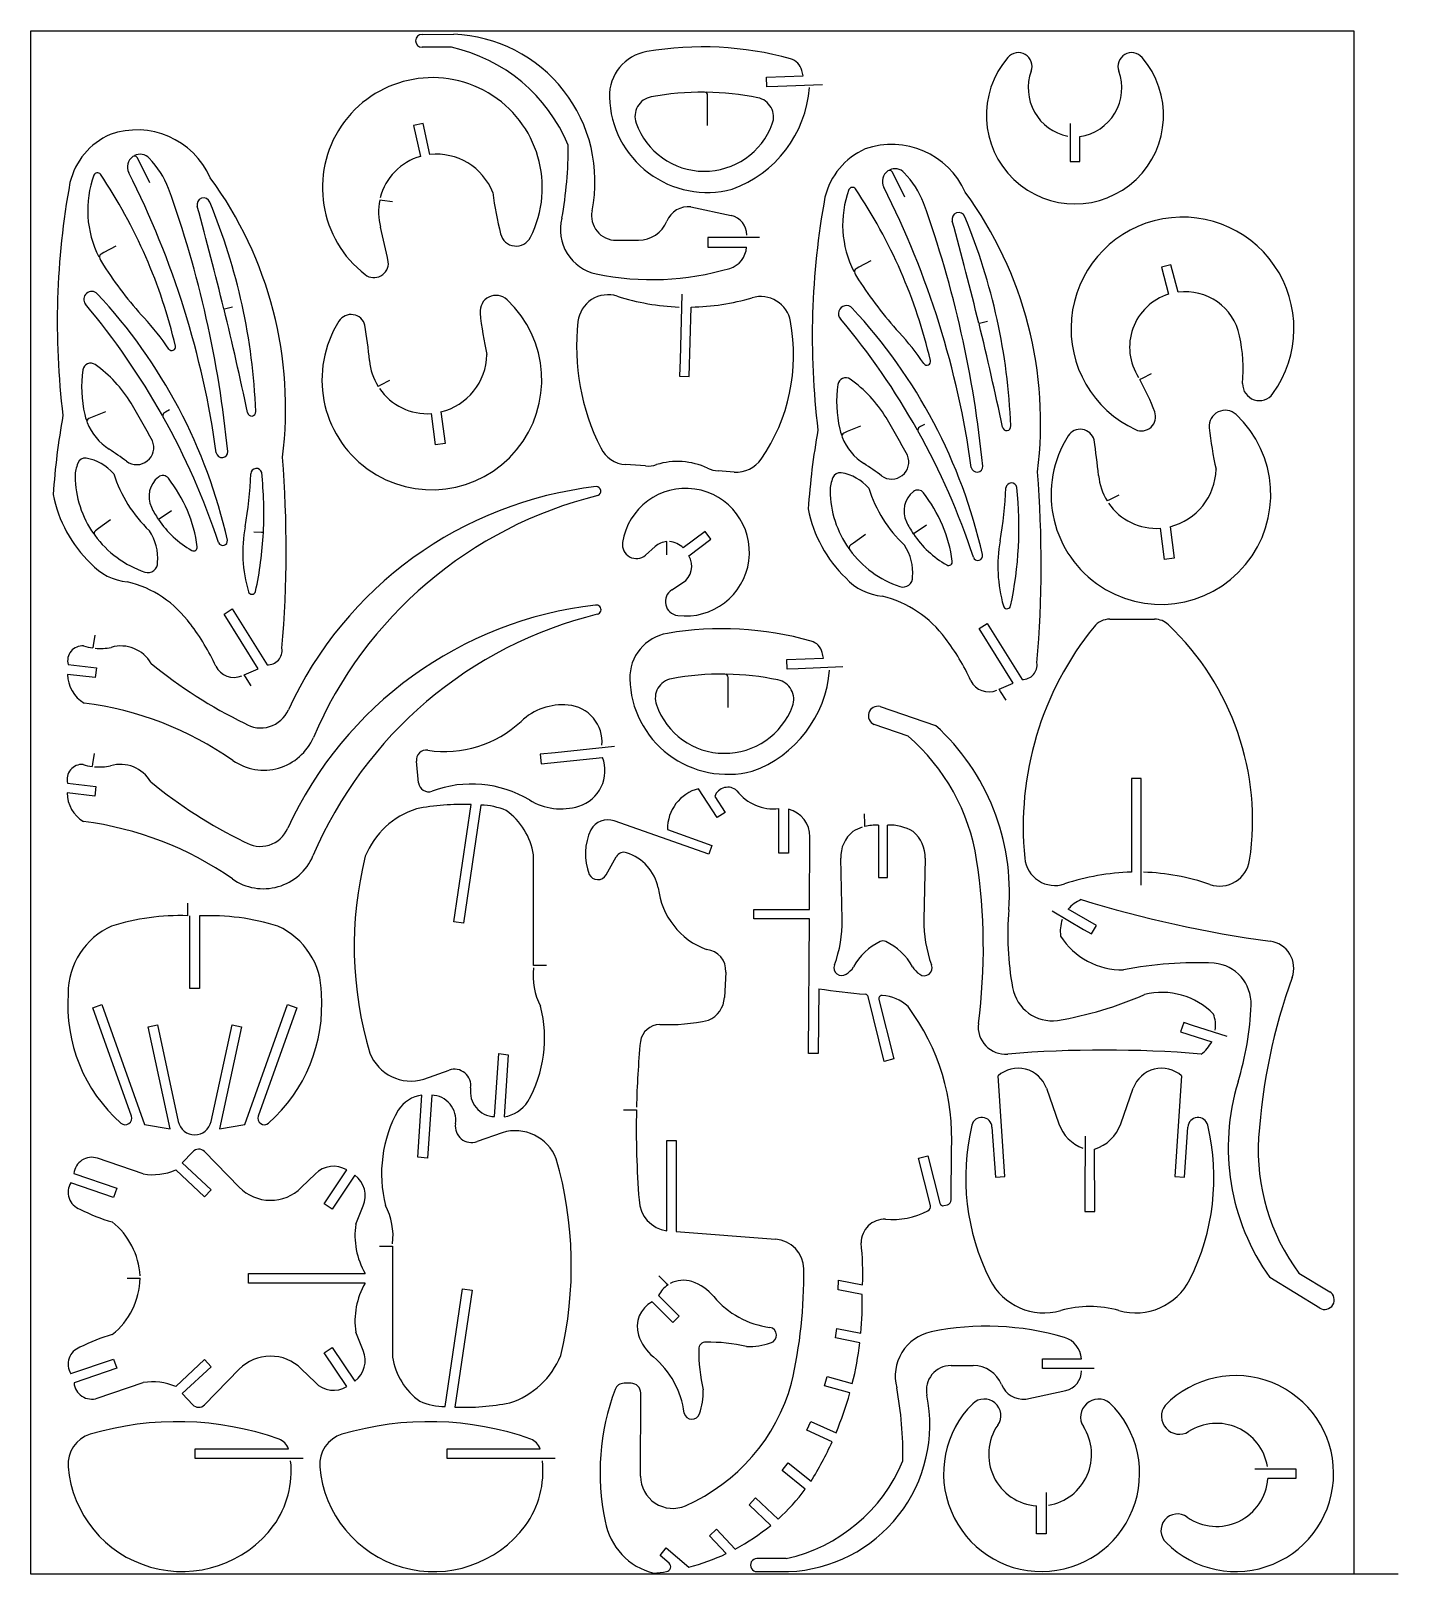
# Model space of a CAD drawing. Extents: x 0.2 to 17.9, y 0.2 to 20.2.
import ezdxf

# ---------------------------------------------------------------- set-up
doc = ezdxf.new("R2010")
doc.units = 0
doc.layers.add('WHITE', color=7, linetype='CONTINUOUS')

msp = doc.modelspace()

# ---------------------------------------------------------------- linework, layer by layer
at = {"layer": 'WHITE', "linetype": 'CONTINUOUS'}
for p, q in [((0.25, 0.25), (0.25, 20.173)), ((0.25, 20.173), (17.333, 20.173)), ((5.302, 20.128), (5.71, 20.129)), ((17.333, 20.173), (17.333, 0.25)), ((5.679999, 19.961), (5.301, 19.961)), ((9.746999, 19.574), (10.22, 19.594)), ((9.751999, 19.449), (9.746999, 19.574)), ((8.987999, 19.262), (8.987999, 19.34)), ((9.895999, 19.455), (9.751999, 19.449)), ((10.471, 19.478), (9.895999, 19.455)), ((8.987999, 18.95), (8.987999, 19.262)), ((5.314, 18.978), (5.191999, 18.951)), ((5.191999, 18.951), (5.28, 18.553)), ((5.402999, 18.576), (5.314, 18.978)), ((13.668, 18.975), (13.668, 18.586)), ((13.793, 18.488), (13.793, 18.808)), ((1.656, 18.475), (1.623, 18.54)), ((13.668, 18.586), (13.668, 18.488)), ((1.786, 18.212), (1.656, 18.475)), ((11.404, 18.287), (11.371, 18.353)), ((13.668, 18.488), (13.793, 18.488)), ((11.534, 18.025), (11.404, 18.287)), ((4.787, 17.984), (4.754, 17.988)), ((4.92, 17.968), (4.787, 17.984)), ((8.772, 17.902), (9.289999, 17.79)), ((1.345, 17.392), (1.192999, 17.311)), ((7.807, 17.469), (8.093999, 17.47)), ((9.123999, 17.506), (8.989999, 17.506)), ((8.989999, 17.506), (8.989999, 17.381)), ((8.989999, 17.381), (9.489999, 17.381)), ((9.656999, 17.506), (9.123999, 17.506)), ((1.192999, 17.311), (1.156, 17.291)), ((11.093, 17.204), (10.941, 17.123)), ((14.97, 17.153), (14.848, 17.122)), ((15.061, 16.799), (14.97, 17.153)), ((10.941, 17.123), (10.904, 17.103)), ((14.848, 17.122), (14.938, 16.774)), ((8.654999, 16.774), (8.631999, 15.926)), ((2.766, 16.586), (2.743999, 16.581)), ((2.854, 16.607), (2.766, 16.586)), ((8.75, 15.71), (8.774999, 16.607)), ((12.514, 16.399), (12.492, 16.394)), ((12.602, 16.42), (12.514, 16.399)), ((8.631999, 15.926), (8.626, 15.714)), ((14.714, 15.747), (14.596, 15.686)), ((4.763, 15.6), (4.732999, 15.584)), ((4.881, 15.66), (4.763, 15.6)), ((8.626, 15.714), (8.75, 15.71)), ((14.596, 15.686), (14.566, 15.671)), ((1.042999, 15.186), (1, 15.169)), ((1.215, 15.255), (1.042999, 15.186)), ((1.988, 15.251), (1.975, 15.244)), ((2.039999, 15.28), (1.988, 15.251)), ((5.473999, 14.829), (5.421, 15.233)), ((5.544, 15.253), (5.598, 14.846)), ((10.791, 14.999), (10.748, 14.981)), ((10.963, 15.068), (10.791, 14.999)), ((11.736, 15.064), (11.723, 15.057)), ((11.788, 15.093), (11.736, 15.064)), ((5.598, 14.846), (5.473999, 14.829)), ((8.185, 14.556), (7.928999, 14.574)), ((9.329999, 14.477), (9.125, 14.492)), ((14.295, 14.179), (14.176, 14.119)), ((2.063999, 13.977), (1.930999, 13.888)), ((14.176, 14.119), (14.146, 14.104)), ((1.121999, 13.747), (1.083999, 13.719)), ((1.276999, 13.86), (1.121999, 13.747)), ((1.930999, 13.888), (1.898, 13.866)), ((11.812, 13.79), (11.679, 13.701)), ((14.887, 13.349), (14.834, 13.752)), ((14.958, 13.772), (15.011, 13.365)), ((3.13, 13.706), (3.227999, 13.701)), ((3.227999, 13.701), (3.252, 13.7)), ((8.461999, 13.545), (8.461999, 13.579)), ((8.954, 13.711), (8.671999, 13.497)), ((8.746999, 13.398), (9.029, 13.611)), ((9.029, 13.611), (8.954, 13.711)), ((10.87, 13.56), (10.832, 13.532)), ((11.025, 13.672), (10.87, 13.56)), ((11.679, 13.701), (11.646, 13.678)), ((8.31, 13.515), (8.185999, 13.406)), ((8.461999, 13.41), (8.461999, 13.545)), ((15.011, 13.365), (14.887, 13.349)), ((8.524999, 12.957), (8.663999, 13.046)), ((2.743999, 12.643), (2.849999, 12.71)), ((3.184, 11.939), (2.743999, 12.643)), ((2.849999, 12.71), (3.299, 11.989)), ((14.18, 12.578), (14.758, 12.578)), ((1.074, 12.372), (1.052999, 12.24)), ((12.492, 12.456), (12.598, 12.522)), ((12.932, 11.751), (12.492, 12.456)), ((12.598, 12.522), (13.047, 11.801)), ((1.052999, 12.24), (1.047999, 12.207)), ((0.731999, 11.991), (1.095999, 11.949)), ((10.01, 12.058), (10.484, 12.076)), ((10.014, 11.934), (10.01, 12.058)), ((10.733, 11.961), (10.158, 11.939)), ((1.082, 11.825), (0.723999, 11.866)), ((1.095999, 11.949), (1.082, 11.825)), ((3.003, 11.861), (3.184, 11.939)), ((3.020999, 11.832), (3.003, 11.861)), ((3.092999, 11.718), (3.020999, 11.832)), ((9.251, 11.749), (9.251, 11.827)), ((10.158, 11.939), (10.014, 11.934)), ((9.251, 11.437), (9.251, 11.749)), ((12.751, 11.673), (12.932, 11.751)), ((12.769, 11.645), (12.751, 11.673)), ((12.841, 11.531), (12.769, 11.645)), ((11.215, 11.451), (11.931, 11.206)), ((11.575, 11.069), (11.136, 11.218)), ((1.067, 10.842), (1.047, 10.71)), ((7.018, 10.854), (6.826, 10.834)), ((6.826, 10.834), (6.837999, 10.711)), ((6.837999, 10.711), (7.63, 10.794)), ((7.783999, 10.935), (7.018, 10.854)), ((1.047, 10.71), (1.042, 10.676)), ((5.256, 10.466), (5.227, 10.744)), ((0.725, 10.461), (1.088999, 10.419)), ((1.088999, 10.419), (1.074, 10.295)), ((9.112, 10.016), (8.871, 10.39)), ((14.585, 10.521), (14.46, 10.521)), ((14.46, 10.521), (14.46, 9.312999)), ((14.585, 10.246), (14.585, 10.521)), ((1.074, 10.295), (0.717999, 10.336)), ((5.711999, 8.671999), (5.934, 10.185)), ((6.059999, 10.178), (5.835999, 8.654999)), ((9.079999, 10.291), (9.213999, 10.082)), ((14.585, 9.145999), (14.585, 10.246)), ((9.003999, 9.543999), (7.781, 9.973999)), ((9.213999, 10.082), (9.112, 10.016)), ((9.907999, 9.555999), (9.907999, 10.135)), ((10.033, 10.125), (10.033, 9.555999)), ((11.011, 10.067), (11.014, 9.934)), ((8.47, 9.864), (9.043999, 9.657999)), ((10.303, 8.831), (10.309, 9.767999)), ((11.014, 9.934), (11.015, 9.899999)), ((11.193, 9.918999), (11.193, 9.244)), ((11.31, 9.244), (11.31, 9.918999)), ((9.043999, 9.657999), (9.003999, 9.543999)), ((6.739999, 8.107), (6.739999, 9.536999)), ((7.677, 9.277999), (7.809, 9.512)), ((10.033, 9.555999), (9.907999, 9.555999)), ((10.726, 8.699), (10.706, 9.491)), ((11.798, 9.491), (11.779, 8.697999)), ((11.193, 9.244), (11.31, 9.244)), ((2.273, 8.913999), (2.273, 8.781999)), ((2.273, 8.781999), (2.273, 8.748999)), ((9.585, 8.71), (9.585, 8.831)), ((9.585, 8.831), (10.303, 8.831)), ((13.434, 8.810999), (13.842, 8.572999)), ((14.007, 8.621999), (13.643, 8.833999)), ((2.303999, 7.810999), (2.303999, 8.746999)), ((2.428999, 8.746999), (2.428999, 7.810999)), ((5.835999, 8.654999), (5.711999, 8.671999)), ((10.303, 8.71), (9.585, 8.71)), ((10.292, 6.973), (10.303, 8.71)), ((13.842, 8.572999), (13.944, 8.513999)), ((13.944, 8.513999), (14.007, 8.621999)), ((6.772999, 8.107), (6.739999, 8.107)), ((6.906, 8.107), (6.772999, 8.107)), ((9.222, 8.020999), (9.204999, 7.693999)), ((2.428999, 7.810999), (2.303999, 7.810999)), ((10.423, 7.806), (10.417, 6.973)), ((1.049999, 7.560999), (1.167999, 7.603)), ((1.167999, 7.603), (1.718999, 6.052999)), ((3.013999, 6.052999), (3.565, 7.603)), ((3.565, 7.603), (3.681999, 7.560999)), ((11.269, 6.869999), (11.061, 7.704999)), ((11.198, 7.669), (11.39, 6.901)), ((1.547999, 6.164), (1.049999, 7.560999)), ((3.681999, 7.560999), (3.186, 6.163)), ((1.764, 7.315), (1.886, 7.341)), ((2.046999, 6), (1.764, 7.315)), ((1.886, 7.341), (2.154, 6.092999)), ((2.576999, 6.092999), (2.846999, 7.341)), ((2.969, 7.315), (2.686, 6)), ((2.846999, 7.341), (2.969, 7.315)), ((15.134, 7.369999), (15.095, 7.250999)), ((15.095, 7.250999), (15.496, 7.122)), ((15.246, 7.334), (15.134, 7.369999)), ((15.696, 7.19), (15.246, 7.334)), ((6.234, 6.156), (6.289999, 6.969999)), ((6.289999, 6.969999), (6.413, 6.955999)), ((6.413, 6.955999), (6.36, 6.155)), ((10.417, 6.973), (10.292, 6.973)), ((11.39, 6.901), (11.269, 6.869999)), ((5.322, 6.639999), (5.649, 6.755)), ((12.827, 5.383999), (12.737, 6.682)), ((15.108, 6.682), (15.018, 5.383999)), ((5.245999, 5.633999), (5.3, 6.434999)), ((5.425, 6.434), (5.369999, 5.618999)), ((13.362, 6.522999), (13.524, 6.061999)), ((14.321, 6.061999), (14.484, 6.522999)), ((7.901999, 6.244999), (8.034999, 6.244999)), ((8.034999, 6.244999), (8.069, 6.244999)), ((1.718999, 6.052999), (2.046999, 6)), ((2.686, 6), (3.013999, 6.052999)), ((12.659, 6.021999), (12.703, 5.375999)), ((15.143, 5.375999), (15.188, 6.021999)), ((6.336999, 5.948999), (6.011, 5.835999)), ((8.461, 4.681), (8.461, 5.846)), ((8.461, 5.846), (8.581999, 5.846)), ((8.581999, 5.846), (8.581999, 4.671999)), ((13.862, 5.902999), (13.86, 5.126999)), ((1.700999, 5.416999), (1.108999, 5.618999)), ((2.339999, 5.703), (2.204999, 5.559999)), ((2.940999, 5.245999), (2.49, 5.704999)), ((5.369999, 5.618999), (5.245999, 5.633999)), ((11.711, 5.618), (11.833, 5.649)), ((11.864, 5.01), (11.711, 5.618)), ((11.833, 5.649), (11.986, 5.037)), ((12.131, 5.079999), (12.135, 5.724999)), ((13.985, 4.933), (13.983, 5.736)), ((0.805999, 5.421999), (1.358999, 5.232999)), ((2.492, 5.119999), (2.119999, 5.467999)), ((2.204999, 5.559999), (2.576999, 5.211999)), ((3.923, 5.415999), (3.742, 5.239999)), ((4.037, 5.032), (4.328999, 5.467999)), ((4.434, 5.4), (4.140999, 4.962999)), ((12.703, 5.375999), (12.827, 5.383999)), ((15.018, 5.383999), (15.143, 5.375999)), ((1.317999, 5.113999), (0.765999, 5.302999)), ((1.358999, 5.232999), (1.317999, 5.113999)), ((2.576999, 5.211999), (2.492, 5.119999)), ((4.140999, 4.962999), (4.037, 5.032)), ((4.445, 4.768), (4.539999, 5.004)), ((12.037, 5.006999), (12.085, 5.019)), ((13.86, 5.126999), (13.86, 4.933)), ((13.86, 4.933), (13.985, 4.933)), ((8.581999, 4.671999), (9.866, 4.574999)), ((4.752999, 4.482999), (4.887, 4.482999)), ((4.887, 4.482999), (4.92, 4.482999)), ((4.92, 4.482999), (4.92, 3.052999)), ((1.495, 4.068999), (1.628, 4.068999)), ((1.628, 4.068999), (1.661999, 4.068999)), ((3.059, 4.006999), (3.059, 4.131999)), ((3.059, 4.131999), (4.565999, 4.131999)), ((4.565, 4.006999), (3.059, 4.006999)), ((8.359, 4.102), (8.453, 4.007999)), ((8.453, 4.007999), (8.477, 3.983999)), ((10.674, 3.92), (10.678, 4.046999)), ((10.678, 4.046999), (10.989, 3.984999)), ((16.89, 3.684999), (16.245, 4.078)), ((16.623, 4.136), (17.019, 3.895999)), ((5.598999, 2.411999), (5.822999, 3.934999)), ((5.947, 3.917999), (5.724999, 2.404999)), ((5.822999, 3.934999), (5.947, 3.917999)), ((8.354, 3.848), (8.621, 3.581)), ((10.983, 3.858999), (10.674, 3.92)), ((8.538, 3.499), (8.272, 3.765)), ((8.621, 3.581), (8.538, 3.499)), ((10.638, 3.299), (10.655, 3.423)), ((10.655, 3.423), (10.965, 3.361)), ((4.539, 3.135999), (4.445, 3.371999)), ((10.953, 3.236999), (10.638, 3.299)), ((0.765999, 2.838), (1.317999, 3.026)), ((1.317999, 3.026), (1.358999, 2.907)), ((2.119999, 2.671), (2.492, 3.019999)), ((2.492, 3.019999), (2.576999, 2.927999)), ((4.037, 3.108), (4.140999, 3.177)), ((4.328999, 2.671), (4.037, 3.108)), ((4.140999, 3.177), (4.433, 2.740999)), ((13.313, 2.905999), (13.313, 3.030999)), ((13.313, 3.030999), (13.813, 3.030999)), ((1.358999, 2.907), (0.806999, 2.719)), ((2.576999, 2.927999), (2.204999, 2.579999)), ((2.49, 2.434999), (2.940999, 2.894999)), ((3.742, 2.9), (3.923, 2.723999)), ((10.497, 2.68), (10.531, 2.801)), ((10.531, 2.801), (10.856, 2.711999)), ((12.13, 2.941999), (12.416, 2.941999)), ((13.446, 2.905999), (13.313, 2.905999)), ((13.98, 2.905999), (13.446, 2.905999)), ((1.108, 2.520999), (1.700999, 2.723)), ((7.999, 2.713999), (7.909999, 2.713999)), ((10.824, 2.588999), (10.497, 2.68)), ((13.094, 2.509999), (13.613, 2.621999)), ((2.204999, 2.579999), (2.339999, 2.437)), ((8.123, 1.513), (8.123999, 2.588999)), ((10.267, 2.107), (10.321, 2.22)), ((10.321, 2.22), (10.646, 2.075)), ((10.596, 1.96), (10.267, 2.107)), ((2.372999, 1.743999), (2.372999, 1.868999)), ((2.372999, 1.868999), (3.575, 1.868999)), ((5.624, 1.743999), (5.624, 1.868999)), ((5.624, 1.868999), (6.826, 1.868999)), ((2.651999, 1.743999), (2.372999, 1.743999)), ((3.766999, 1.743999), (2.651999, 1.743999)), ((5.902999, 1.743999), (5.624, 1.743999)), ((7.018, 1.743999), (5.902999, 1.743999)), ((9.949999, 1.587), (10.028, 1.684999)), ((10.028, 1.684999), (10.323, 1.449)), ((16.054, 1.608), (16.478, 1.608)), ((16.478, 1.608), (16.584, 1.608)), ((16.584, 1.608), (16.584, 1.483)), ((10.249, 1.347), (9.949999, 1.587)), ((16.584, 1.483), (16.222, 1.483)), ((9.522999, 1.144), (9.607999, 1.233999)), ((9.607999, 1.233999), (9.897999, 0.961)), ((13.359, 1.302), (13.359, 0.876999)), ((9.802, 0.879999), (9.522999, 1.144)), ((13.234, 0.771), (13.234, 1.131999)), ((9.010999, 0.745), (9.102, 0.830999)), ((9.102, 0.830999), (9.345, 0.574)), ((13.359, 0.876999), (13.359, 0.771)), ((9.227999, 0.514999), (9.010999, 0.745)), ((13.359, 0.771), (13.234, 0.771)), ((8.373, 0.492), (8.454, 0.587999)), ((8.489999, 0.391999), (8.373, 0.492)), ((8.454, 0.587999), (8.744, 0.340999)), ((10.003, 0.451), (9.623999, 0.449999)), ((3.780999, 0.25), (0.25, 0.25)), ((17.903, 0.25), (3.780999, 0.25)), ((9.625, 0.282999), (10.034, 0.282999))]:
    msp.add_line(p, q, dxfattribs=at)
for centre, radius, start, end in [((5.3015, 20.0445), 0.083501, 89.6571, 269.6569), ((5.6339, 18.231), 1.899525, 348.46, 87.70396), ((5.218999, 17.881), 2.130464, 22.52056, 77.50328), ((8.9237, 15.7208), 4.2458, 74.49077, 99.77292), ((8.3013, 19.3319), 0.581469, 99.73285, 181.4685), ((10.003, 19.611), 0.208585, 14.43598, 74.43188), ((13.7305, 19.0834), 1.14378, 139.2509, 40.74908), ((12.999, 19.7152), 0.177211, 339.4589, 139.6232), ((14.4626, 19.715), 0.176825, 40.55198, 200.5257), ((5.434, 18.1498), 1.419371, 333.1172, 232.3502), ((8.980199, 19.3606), 1.261578, 10.6615, 13.86884), ((13.7598, 19.4353), 0.633387, 159.8971, 258.8196), ((13.7019, 19.4351), 0.633682, 278.2656, 20.11052), ((8.919599, 15.827), 3.555105, 89.5584, 100.7252), ((8.946, 19.34), 0.041999, 0, 88.63682), ((8.926799, 15.8262), 3.555053, 78.50927, 89.31985), ((8.7916, 19.5548), 1.514739, 289.7317, 355.6535), ((8.981999, 19.35), 1.262431, 181.4979, 284.7297), ((8.306, 19.068), 0.25653, 100.7843, 199.3531), ((9.583199, 19.0597), 0.255678, 339.701, 78.30741), ((8.945699, 19.2959), 0.935575, 199.5389, 339.6784), ((1.6477, 17.9969), 0.91896, 114.0631, 166.2708), ((1.616099, 17.8538), 1.040415, 23.94124, 109.2552), ((1.660699, 18.4158), 0.165067, 125.0091, 206.5499), ((1.5888, 18.5162), 0.041666, 34.8343, 123.2321), ((1.660099, 18.4169), 0.163412, 43.31385, 116.5806), ((0.8756, 17.6789), 1.240483, 21.72164, 43.25894), ((5.4854, 17.8341), 0.747667, 105.9454, 165.6812), ((5.4871, 17.7997), 0.780883, 21.42944, 96.18301), ((2.1711, 18.6538), 5.016081, 349.6778, 0.49347), ((11.3957, 17.8089), 0.91896, 114.0631, 166.2707), ((11.3645, 17.6659), 1.040415, 23.99548, 109.2778), ((1.108999, 18.2926), 0.048244, 36.0623, 158.8593), ((-8.7143, 13.1587), 11.46579, 7.851527, 26.87636), ((11.4087, 18.2288), 0.165067, 125.0091, 206.5492), ((11.3368, 18.3292), 0.041666, 34.8343, 123.2325), ((11.4075, 18.2295), 0.163439, 43.01653, 116.33), ((10.6243, 17.4902), 1.240463, 21.80655, 43.30463), ((10.5573, 16.4127), 9.966612, 169.5817, 186.9541), ((2.3039, 17.8558), 1.320473, 159.8812, 207.0637), ((-4.4256, 14.5653), 6.720873, 13.22612, 33.97355), ((-11.2721, 13.3615), 14.13179, 5.610099, 19.75487), ((-1.502099, 15.3005), 5.040938, 352.792, 36.17586), ((10.8567, 18.1049), 0.048312, 35.56525, 157.957), ((5.322799, 14.3768), 6.720827, 13.23935, 33.97899), ((1.033699, 12.9717), 11.46579, 7.851518, 26.87636), ((2.4811, 17.9301), 0.085666, 21.14315, 196.3601), ((-4.675, 14.9598), 7.833715, 2.18888, 22.5267), ((5.484899, 17.8343), 0.746885, 168.1244, 195.1583), ((10.52, 18.623), 4.339494, 187.1218, 194.302), ((20.3054, 16.2251), 9.966638, 169.584, 186.9506), ((12.0517, 17.6682), 1.320491, 159.8538, 207.0832), ((-1.5242, 13.1749), 14.13175, 5.60441, 19.75321), ((8.246, 15.1134), 5.040951, 352.7816, 36.17747), ((-41.2689, 5.921099), 45.2827, 13.62217, 15.34725), ((7.6692, 17.6062), 0.582526, 165.2004, 258.1924), ((7.807099, 17.7875), 0.318494, 168.4996, 269.9821), ((8.7412, 17.6005), 0.303071, 84.16717, 157.5983), ((9.234899, 17.5378), 0.258148, 359.8222, 77.67582), ((12.2291, 17.7421), 0.085666, 21.14315, 196.3601), ((5.072999, 14.7717), 7.833757, 2.196919, 22.52738), ((15.1186, 16.3297), 1.43882, 324.2961, 245.0647), ((-3.6345, 15.514), 8.663165, 11.15494, 14.19905), ((6.515599, 17.6022), 0.207067, 194.3179, 332.94), ((8.093199, 17.868), 0.398, 270.1152, 337.5462), ((-31.5188, 5.7255), 45.28269, 13.63337, 15.35723), ((9.184999, 17.3996), 0.305566, 286.7388, 356.5102), ((1.175999, 17.254), 0.042059, 118.393, 208.3936), ((2.3049, 17.8543), 1.320641, 208.0146, 212.3314), ((5.3008, 19.7645), 4.873702, 212.4702, 222.5778), ((4.679999, 17.1735), 0.185734, 232.5444, 5.096678), ((8.270299, 20.4981), 3.536236, 258.2471, 286.4722), ((10.9244, 17.0662), 0.042076, 119.0017, 207.1736), ((12.0529, 17.6673), 1.320641, 208.0146, 212.3315), ((15.051, 19.574), 4.87368, 212.4216, 222.5386), ((1.0361, 16.7068), 0.102605, 45.51332, 217.7531), ((-3.9199, 12.0926), 6.873991, 12.65881, 42.99273), ((6.256199, 16.5508), 0.207288, 46.83753, 185.76), ((7.702, 16.3762), 0.390353, 72.25195, 173.7052), ((8.728799, 19.5784), 2.972417, 252.2173, 267.8831), ((9.673699, 16.3522), 0.390806, 10.43872, 106.4549), ((15.1546, 16.0889), 0.718524, 107.5448, 212.8607), ((15.156, 16.09), 0.715268, 11.85978, 97.63172), ((-6.1856, 10.6449), 9.326166, 29.29324, 40.03495), ((-41.2619, 5.891299), 45.28564, 11.92148, 13.65356), ((5.4271, 15.6671), 1.419073, 147.6706, 46.82752), ((8.723399, 19.593), 2.986445, 270.99, 286.3281), ((10.7795, 16.5245), 0.102686, 41.84206, 221.8423), ((5.828099, 11.9056), 6.873991, 12.65881, 42.99273), ((-0.925, 14.047), 3.579129, 34.32057, 42.5429), ((4.3843, 16.325), 0.186, 14.95523, 147.1293), ((-3.996, 15.034), 8.664011, 5.842856, 8.890451), ((10.3689, 16.962), 4.340451, 185.712, 192.8999), ((10.2121, 16.0978), 2.915839, 173.6756, 206.6925), ((7.728999, 15.989), 2.369091, 325.4379, 10.55577), ((3.562399, 10.4569), 9.326166, 29.29324, 40.03495), ((-31.5138, 5.704298), 45.28554, 11.92151, 13.65359), ((8.822999, 13.859), 3.579129, 34.32055, 42.5429), ((13.7781, 15.7991), 2.123551, 355.1349, 11.90043), ((2.069599, 16.094), 0.04828, 216.9174, 10.75182), ((5.356999, 16.0115), 0.781219, 283.8495, 358.6431), ((2.423099, 15.5704), 1.518106, 171.4157, 193.3451), ((1.022499, 15.7806), 0.101871, 54.95269, 170.7323), ((0.115, 14.501), 1.67059, 31.26373, 54.67363), ((5.368199, 15.9787), 0.747841, 184.8094, 211.856), ((11.8179, 15.9056), 0.048282, 216.324, 12.45263), ((5.3681, 15.979), 0.747873, 214.2596, 274.0562), ((12.1712, 15.383), 1.518116, 171.4386, 193.3296), ((10.7705, 15.5926), 0.101871, 54.95269, 170.7318), ((9.864, 14.3123), 1.670619, 31.33137, 54.71548), ((12.0676, 14.2527), 2.872904, 20.4188, 29.58285), ((16.111, 15.617), 0.217036, 179.4717, 324.1861), ((-6.645899, 10.4054), 9.575256, 27.8665, 31.21651), ((9.726599, 13.5759), 9.208037, 169.8032, 176.1822), ((1.6577, 15.3891), 0.731513, 193.3656, 200.1591), ((1.016299, 15.1301), 0.042177, 112.7348, 201.0174), ((1.9953, 15.2071), 0.042115, 118.8168, 196.7138), ((-6.1828, 10.6391), 9.326308, 18.29683, 29.24203), ((3.099999, 15.2525), 0.053397, 186.9919, 6.991142), ((3.1022, 10.2184), 9.575167, 27.86678, 31.21682), ((14.8401, 14.1861), 1.417693, 147.6832, 46.82937), ((14.5886, 15.1911), 0.182923, 245.2424, 20.44607), ((15.6699, 15.0692), 0.205836, 47.10653, 185.6305), ((1.656899, 15.3883), 0.732773, 201.8987, 237.1102), ((19.4747, 13.3895), 9.208029, 169.807, 176.1922), ((11.4057, 15.2021), 0.731513, 193.3656, 200.1591), ((10.7643, 14.9421), 0.042177, 112.7348, 201.0174), ((11.7433, 15.0201), 0.042115, 118.8168, 196.7128), ((3.562999, 10.456), 9.326323, 18.27176, 29.21452), ((12.848, 15.0655), 0.053397, 186.9919, 6.991235), ((13.7981, 14.8446), 0.185072, 14.83968, 147.5121), ((19.7825, 15.4747), 4.338436, 185.6311, 192.8071), ((-1.174399, 11.0289), 4.465391, 53.44754, 56.97898), ((1.6158, 14.7942), 0.221051, 233.7211, 23.13041), ((7.955999, 14.964), 0.390933, 206.7618, 266.0397), ((11.4043, 15.2017), 0.73274, 202.0178, 237.1665), ((5.4175, 13.5566), 8.663045, 5.812927, 8.867451), ((1.391, 14.393), 0.571749, 159.6316, 177.0925), ((0.9483, 14.558), 0.099249, 80.89832, 159.9778), ((0.865, 14.065), 0.59927, 40.60129, 80.49052), ((2.717499, 14.7383), 0.074693, 190.2568, 3.60962), ((-11.5198, 13.4781), 15.06586, 355.145, 4.529933), ((8.211, 14.946), 0.390919, 266.1859, 287.4152), ((8.598599, 13.7052), 0.909013, 64.8445, 107.3186), ((9.3577, 14.868), 0.391926, 265.9476, 325.3206), ((8.573599, 10.8419), 4.465391, 53.44754, 56.97898), ((11.3638, 14.6072), 0.221051, 233.7211, 23.1306), ((12.4654, 14.5517), 0.074667, 190.5725, 2.533384), ((2.145999, 14.443), 1.326166, 180.9073, 215.1761), ((2.988999, 14.988), 1.752, 197.711, 226.3645), ((2.094599, 14.1617), 0.319683, 128.1784, 205.9079), ((1.9536, 14.3415), 0.091225, 37.47285, 128.3655), ((0.575999, 13.264), 1.840062, 7.80864, 38.00334), ((-2.063799, 14.6815), 5.159773, 349.8363, 357.4841), ((3.1616, 14.4535), 0.070603, 14.35116, 178.7827), ((-1.544899, 13.9489), 4.803352, 357.0297, 6.240074), ((9.150699, 14.8821), 0.390945, 244.9229, 266.2308), ((11.139, 14.206), 0.571749, 159.6316, 177.1926), ((10.696, 14.37), 0.099297, 80.7274, 159.3772), ((10.614, 13.8768), 0.599294, 40.75062, 80.58803), ((-1.7719, 13.2907), 15.06592, 355.1465, 4.527625), ((14.781, 14.499), 0.74783, 184.9864, 211.8836), ((14.77, 14.5313), 0.782214, 283.9066, 358.6594), ((2.179199, 14.503), 1.669985, 190.8376, 226.2325), ((8.115799, 9.326), 4.995374, 96.52664, 155.3681), ((8.861, 8.934), 5.396044, 103.8534, 156.8893), ((7.549399, 14.2293), 0.059614, 289.1948, 91.34339), ((8.703999, 13.443), 0.823541, 262.8146, 171.2697), ((11.894, 14.255), 1.326166, 180.9073, 215.1761), ((12.737, 14.801), 1.752, 197.711, 226.3645), ((11.8426, 13.9747), 0.319683, 128.1784, 205.9078), ((11.7016, 14.1545), 0.091225, 37.47285, 128.3653), ((10.324, 13.077), 1.840062, 7.80864, 38.00335), ((7.684, 14.4919), 5.160602, 349.9236, 357.58), ((12.9098, 14.2662), 0.070198, 9.677012, 173.6237), ((8.204299, 13.7606), 4.802662, 347.8283, 6.184598), ((2.9643, 14.5835), 1.286322, 205.8818, 213.6888), ((11.927, 14.3162), 1.670015, 190.8793, 226.2422), ((14.7811, 14.498), 0.747873, 214.2596, 274.0562), ((2.965899, 14.5812), 1.28527, 213.8112, 240.1916), ((4.8382, 13.446), 1.85194, 169.8927, 196.1137), ((12.714, 14.393), 1.28633, 205.7085, 213.5542), ((1.108399, 13.6855), 0.041444, 126.068, 216.2612), ((2.1462, 14.4428), 1.326152, 216.1233, 251.3902), ((1.259999, 13.367), 0.628499, 354.8881, 34.17052), ((2.727599, 13.5897), 0.060055, 202.2089, 8.89762), ((-1.544, 13.947), 4.802618, 347.8477, 356.9922), ((8.067099, 13.5402), 0.179295, 171.079, 311.5406), ((8.482, 13.319), 0.260768, 94.3987, 131.2686), ((8.4818, 13.3182), 0.261046, 43.23045, 87.32163), ((12.7139, 14.3932), 1.28527, 213.8112, 240.1916), ((14.587, 13.258), 1.851822, 169.7035, 195.8901), ((2.350999, 13.508), 0.048373, 240.2551, 7.125611), ((8.522999, 13.265), 0.260464, 302.7749, 30.6998), ((10.8559, 13.4982), 0.041396, 125.2642, 217.4506), ((11.8932, 14.2561), 1.326112, 216.1941, 251.4352), ((11.0081, 13.1799), 0.628481, 354.8056, 34.18311), ((12.477, 13.396), 0.060166, 195.4222, 15.42183), ((1.562, 13.783), 0.72501, 222.0929, 264.6983), ((1.763, 13.3027), 0.123364, 251.0804, 3.860367), ((12.0991, 13.3199), 0.048336, 240.0934, 8.431393), ((1.162999, 11.685), 1.415485, 35.94704, 76.435), ((8.6222, 12.8051), 0.18035, 122.6152, 263.2493), ((11.31, 13.596), 0.72501, 222.0929, 264.6982), ((11.5109, 13.1157), 0.123332, 251.1243, 3.393911), ((3.104399, 12.9478), 0.04807, 199.1888, 345.7906), ((8.108499, 7.7961), 4.996348, 96.53344, 155.3621), ((7.5515, 12.701), 0.06011, 281.0295, 101.0299), ((10.911, 11.498), 1.415485, 35.94707, 76.435), ((12.8527, 12.7606), 0.047676, 191.6163, 338.3329), ((8.853799, 7.4036), 5.395097, 103.8425, 156.8803), ((14.18, 12.317), 0.260969, 90, 141.0659), ((14.7574, 12.318), 0.26, 46.30903, 89.86778), ((0.163399, 10.849), 2.717073, 24.38985, 37.84502), ((8.564, 11.8218), 0.581183, 99.50771, 181.4592), ((9.174699, 8.208099), 4.246118, 74.30983, 99.58055), ((17.165, 9.897999), 4.103136, 140.9847, 185.6786), ((12.5394, 9.977699), 3.484363, 351.5553, 46.51989), ((0.9156, 12.042), 0.190623, 85.36616, 195.5243), ((1.138, 12.9145), 0.713201, 253.1276, 262.7504), ((1.142599, 12.9141), 0.714836, 264.9761, 281.6542), ((1.4131, 11.7828), 0.449266, 29.78917, 106.301), ((3.3068, 12.176), 0.187162, 267.6115, 8.294462), ((10.2658, 12.0957), 0.208362, 13.96955, 74.06224), ((9.911399, 10.662), 2.717073, 24.38985, 37.84502), ((5.7888, 16.9046), 6.315298, 230.8661, 243.8853), ((2.871999, 12.088), 0.261619, 206.565, 292.9399), ((9.2452, 11.8297), 1.263047, 11.24499, 14.50271), ((13.055, 11.988), 0.187171, 267.5503, 8.606461), ((1.154999, 11.8684), 0.431006, 180.319, 239.7704), ((9.244999, 11.8372), 1.262361, 181.3708, 284.4964), ((8.567899, 11.557), 0.256327, 100.5428, 199.3607), ((9.172499, 8.314), 3.555197, 89.39564, 100.5593), ((9.209, 11.827), 0.041999, 0, 88.63685), ((9.1721, 8.314199), 3.554298, 78.24841, 89.03436), ((9.0534, 12.0418), 1.514402, 289.5836, 355.4626), ((9.844999, 11.5441), 0.255068, 339.5544, 78.46524), ((12.62, 11.901), 0.261619, 206.565, 292.9399), ((0.3966, 7.2352), 4.295058, 55.03486, 82.7585), ((3.2172, 11.5644), 0.390489, 237.7831, 336.3891), ((7.1195, 10.6835), 0.789519, 85.0224, 133.2037), ((7.147, 10.9939), 0.477862, 354.9694, 85.07804), ((9.2081, 11.7808), 0.934589, 199.2938, 339.5968), ((11.1873, 11.3305), 0.123644, 77.05378, 245.487), ((5.5896, 12.3231), 1.453034, 261.5069, 312.9167), ((9.985699, 9.0573), 2.898465, 355.4427, 47.84426), ((3.2574, 11.3257), 0.696576, 235.014, 336.8651), ((9.852, 9.0683), 2.640354, 8.838717, 49.26502), ((5.356, 10.7576), 0.129714, 81.58285, 186.0182), ((7.1848, 10.6205), 0.477813, 287.1874, 21.29148), ((0.9087, 10.5119), 0.190714, 85.39853, 195.487), ((1.136, 11.383), 0.713221, 252.7083, 262.4266), ((1.134999, 11.383), 0.712699, 264.9293, 281.6568), ((1.4068, 10.2524), 0.45109, 29.86146, 106.4584), ((5.782999, 15.375), 6.314407, 230.8683, 243.8895), ((5.3856, 10.4802), 0.130361, 186.2529, 290.3811), ((5.940099, 8.9979), 1.452285, 59.09578, 110.5214), ((9.0023, 9.8741), 0.532346, 104.279, 181.0871), ((9.2479, 10.2301), 0.17854, 48.58766, 160.0636), ((9.833299, 10.714), 0.583798, 216.8327, 277.3514), ((1.148999, 10.3378), 0.431003, 180.2393, 239.6154), ((5.829999, 6.953), 3.233672, 88.15696, 100.747), ((6.0448, 9.313199), 0.864941, 66.76662, 88.99308), ((7.0953, 10.9181), 0.788599, 238.7346, 287.0103), ((0.390799, 5.704899), 4.295205, 55.03935, 82.77488), ((5.5562, 9.1131), 1.068858, 107.9383, 157.7397), ((5.890099, 9.4053), 0.860043, 8.808461, 54.78908), ((7.6982, 9.739299), 0.248877, 70.56763, 151.2517), ((9.942999, 9.770199), 0.366006, 359.6556, 75.76633), ((3.210599, 10.0342), 0.388726, 237.8884, 336.4685), ((8.14, 9.546999), 0.73003, 154.6986, 201.1164), ((11.139, 9.503999), 0.433195, 129.5685, 181.7197), ((11.1601, 9.334899), 0.584275, 107.5418, 120.5635), ((11.1653, 9.335599), 0.584069, 87.28167, 104.9118), ((11.3406, 9.336999), 0.582803, 59.0868, 93.00969), ((11.364, 9.501999), 0.434051, 358.5482, 50.51555), ((7.905799, 9.457699), 0.110989, 71.51603, 150.7097), ((3.251399, 9.7957), 0.696576, 235.014, 336.8651), ((9.2511, 8.355599), 4.826175, 166.0631, 196.5977), ((7.7533, 8.982899), 0.60971, 11.84075, 72.07024), ((5.0538, 8.336299), 7.494066, 352.5144, 8.732037), ((13.4712, 9.5311), 0.391205, 185.7369, 288.4489), ((15.5991, 9.5239), 0.391208, 251.0369, 351.4888), ((7.5696, 9.3398), 0.123878, 206.7719, 330.0827), ((14.544, 6.316999), 2.997177, 91.606, 108.4591), ((14.5215, 6.4022), 2.911331, 70.94456, 88.13988), ((9.31, 9.217999), 0.966281, 186.5366, 249.6521), ((16.7599, 8.516499), 3.897288, 175.4304, 190.265), ((13.9871, 8.546899), 0.448141, 113.1381, 140.16), ((18.3019, 23.5209), 15.23867, 252.8602, 262.2616), ((1.68, 7.748999), 0.948946, 114.1341, 180.2415), ((2.1663, 5.872099), 2.878877, 87.87596, 107.6797), ((2.5652, 5.8733), 2.876927, 72.29752, 92.71352), ((3.052999, 7.7486), 0.948006, 359.7824, 65.90619), ((9.0851, 8.679399), 1.641011, 339.8832, 0.684376), ((13.42, 8.676799), 1.641137, 179.2598, 200.0183), ((13.9879, 8.5485), 0.447013, 160.3246, 187.7784), ((11.532, 7.738), 0.747602, 114.9197, 151.9952), ((11.252, 8.3385), 0.085036, 65.69545, 114.3044), ((10.973, 7.737999), 0.747117, 28.10858, 65.14989), ((14.3366, 8.986), 0.935244, 212.1743, 271.3112), ((16.2035, 8.071899), 0.352183, 340.2685, 82.41288), ((8.9496, 8.039999), 0.273092, 356.01, 84.87395), ((7.576499, 7.971999), 0.841814, 172.972, 207.6761), ((10.7207, 8.078499), 0.101537, 158.9219, 303.6744), ((10.5818, 8.284199), 0.349741, 303.9265, 326.0737), ((11.9243, 8.282099), 0.349749, 213.3129, 235.4603), ((11.7847, 8.076199), 0.101046, 234.4685, 22.58061), ((15.2973, 3.276999), 4.86552, 87.2705, 101.131), ((15.481, 7.6158), 0.523374, 357.8319, 84.73814), ((12.4841, 22.9074), 15.2414, 262.2281, 264.5065), ((13.4399, 7.916299), 0.523463, 190.3783, 277.2539), ((23.5797, 5.3989), 7.493412, 160.0716, 176.2883), ((2.759999, 7.5966), 2.034419, 175.8169, 228.5391), ((1.974599, 7.596499), 2.031862, 311.4265, 4.191294), ((5.212999, 7.17), 1.669286, 330.5787, 14.25266), ((8.868, 7.712199), 0.337491, 293.2076, 356.9087), ((11.0202, 7.694099), 0.04223, 14.95763, 83.46501), ((11.2388, 7.6791), 0.042022, 85.63267, 193.9038), ((11.2106, 7.1914), 0.530541, 46.61913, 86.60693), ((9.3269, 5.8866), 2.812746, 356.7064, 36.94039), ((12.6848, 12.1921), 4.86491, 279.7181, 293.5684), ((14.8528, 6.824999), 0.934935, 44.55803, 103.7865), ((12.1095, 7.7465), 3.897412, 342.9691, 357.787), ((8.4842, 9.684399), 2.340177, 267.2029, 282.7582), ((15.0986, 7.328999), 0.447034, 352.6747, 19.87799), ((8.380299, 7.082), 0.2652, 92.22585, 170.2287), ((12.8333, 7.315), 0.352171, 172.6591, 274.6745), ((5.156399, 7.1851), 0.569762, 201.4223, 286.8987), ((19.9865, 6.002399), 11.92067, 174.5866, 178.68), ((14.111, -8.223999), 15.23927, 85.29881, 94.70119), ((15.098, 7.327), 0.447692, 305.8203, 332.7481), ((12.9963, 6.393199), 0.388126, 19.54158, 131.9192), ((14.8495, 6.392599), 0.388064, 48.22805, 160.3651), ((5.7214, 6.5588), 0.209132, 350.9789, 110.2546), ((18.607, 5.756999), 2.897944, 162.9845, 215.4067), ((5.3616, 6.0001), 0.43924, 98.06184, 147.0517), ((5.414999, 6.1132), 0.32095, 351.0014, 88.21451), ((6.2451, 6.476699), 0.320909, 171.1629, 268.0177), ((6.446199, 5.4193), 1.668441, 150.5742, 194.2361), ((6.299, 6.59), 0.439256, 277.9825, 326.8886), ((19.9868, 5.999599), 11.92033, 178.8204, 184.4245), ((1.468799, 6.1352), 0.084308, 228.5583, 19.98311), ((2.365499, 6.1366), 0.215947, 191.6482, 348.3518), ((3.264, 6.135), 0.082873, 160.2532, 311.5759), ((5.938899, 6.032299), 0.209122, 171.5599, 290.168), ((15.2417, 5.367499), 2.922061, 166.6139, 206.7343), ((12.5275, 6.0151), 0.131709, 3.003562, 167.3249), ((14.0168, 6.236699), 0.522849, 199.5197, 249.1836), ((13.828, 6.235), 0.522518, 287.2559, 340.6633), ((15.3181, 6.0144), 0.130321, 13.12983, 176.6568), ((12.6042, 5.3673), 2.920285, 333.2524, 13.39859), ((6.503, 5.403999), 0.56972, 21.52128, 106.9401), ((18.736, 5.717399), 2.639263, 176.3809, 216.8117), ((1.035799, 5.400099), 0.230814, 71.5101, 174.5561), ((2.415999, 5.631999), 0.103947, 44.61024, 136.948), ((2.2308, 4.230299), 4.997291, 346.5978, 16.06273), ((1.824199, 6.151499), 0.744761, 260.4782, 293.4016), ((4.158899, 5.1851), 0.3301, 58.98266, 135.6137), ((4.236999, 5.135), 0.330106, 336.6191, 53.37301), ((0.960199, 5.179299), 0.23025, 147.504, 250.6759), ((3.3445, 5.641499), 0.564985, 224.4263, 314.7132), ((4.0829, 4.616199), 0.843182, 353.1068, 27.7655), ((8.52, 5.095099), 0.418272, 182.0689, 261.8912), ((11.8043, 4.9942), 0.06176, 296.648, 14.82361), ((12.0268, 5.0479), 0.04223, 194.9576, 284.0026), ((12.0686, 5.0792), 0.062393, 285.239, 0.734206), ((1.835099, 6.7529), 2.027785, 242.0284, 254.6993), ((0.695299, 4.041699), 0.967543, 3.513902, 51.31892), ((11.275, 4.5271), 0.305, 88.49712, 180.0188), ((11.372, 5.837999), 1.009929, 264.9442, 297.0979), ((5.42, 4.624), 0.985586, 171.5986, 209.9468), ((9.836999, 4.184999), 0.391076, 0.879156, 85.74737), ((6.865, 4.111799), 4.125948, 358.2389, 5.775539), ((4.230999, 4.085599), 5.997926, 346.7807, 1.006895), ((0.694999, 4.097099), 0.967408, 308.7856, 358.3355), ((5.4201, 3.516599), 0.985763, 150.1657, 188.4351), ((8.672699, 3.6841), 0.35987, 71.81679, 117.9536), ((8.5946, 3.445299), 0.611124, 39.37582, 71.84679), ((13.3316, 4.4049), 0.783106, 206.7025, 285.9655), ((14.5129, 4.404799), 0.782626, 254.1381, 333.2876), ((8.6724, 3.683599), 0.358359, 123.0426, 152.6913), ((9.938799, 4.560999), 1.135789, 219.8637, 262.472), ((6.598299, 3.7682), 4.385644, 354.6725, 1.18633), ((16.9545, 3.790499), 0.123654, 238.5599, 58.55945), ((8.435999, 3.446), 0.358687, 117.208, 198.0308), ((13.923, 2.334), 1.370583, 74.07758, 105.9224), ((9.7748, 3.3345), 0.101672, 284.3506, 81.39973), ((12.5907, -0.085599), 3.53621, 73.50065, 101.71), ((1.8341, 1.386299), 2.028021, 105.2402, 117.936), ((8.6752, 3.5253), 0.610611, 198.159, 230.5224), ((8.954999, 3.1631), 0.080409, 83.57336, 185.7815), ((9.012499, 1.078999), 2.164543, 77.22858, 91.28391), ((9.525799, 4.017), 0.827731, 267.5904, 289.3456), ((6.599899, 3.769799), 4.385581, 346.0427, 353.022), ((11.9919, 2.8068), 0.582464, 101.7787, 194.9023), ((13.508, 3.011999), 0.305591, 3.564638, 73.46221), ((0.959699, 2.961199), 0.229636, 109.2477, 212.4578), ((3.343999, 2.499), 0.564999, 45.21511, 135.502), ((4.235599, 3.005699), 0.330201, 306.7137, 23.24188), ((5.769999, 3.184), 0.860035, 188.7614, 234.7023), ((6.1028, 3.4769), 1.068858, 287.9383, 337.7397), ((7.558499, 2.180599), 1.137338, 7.548037, 50.16863), ((11.0394, 3.1105), 2.164854, 178.8222, 192.8782), ((12.1299, 2.6247), 0.317358, 89.98192, 191.579), ((12.4162, 2.543999), 0.398, 22.45378, 90.02879), ((13.5569, 2.874), 0.258168, 282.5505, 0.221973), ((15.8054, 1.548599), 1.265033, 224.6861, 135.9608), ((1.0361, 2.7394), 0.230006, 185.0884, 288.2222), ((1.8226, 1.9889), 0.744103, 66.4425, 99.40536), ((4.1595, 2.9544), 0.330176, 224.2515, 300.8834), ((10.6449, 1.563799), 3.045738, 159.4486, 191.9338), ((7.909999, 2.588999), 0.125, 90, 159.3903), ((7.998999, 2.588999), 0.125, 0, 89.99978), ((7.723999, 3.361), 2.433582, 293.721, 344.5818), ((8.1035, 2.5964), 0.82611, 340.453, 2.192203), ((6.494199, 1.7581), 5.016001, 359.4962, 10.32354), ((13.0639, 2.8112), 0.302679, 202.3709, 275.7068), ((2.415999, 2.508), 0.104004, 223.0519, 315.3897), ((5.614199, 3.2768), 0.864941, 246.7666, 268.9931), ((5.828999, 5.637), 3.233672, 268.157, 280.747), ((9.9579, 2.180999), 1.899525, 272.296, 11.54005), ((6.598, 3.764699), 4.3865, 337.3436, 344.4531), ((13.2996, 1.5496), 1.265744, 134.6543, 46.05626), ((12.5594, 2.2966), 0.214163, 325.0781, 134.2431), ((14.0353, 2.2783), 0.231824, 52.00796, 212.1337), ((15.078, 2.2867), 0.230411, 142.1752, 301.3859), ((2.141, -1.736), 3.954348, 70.60738, 106.5285), ((5.392, -1.736), 3.954348, 70.60738, 106.5285), ((8.7853, 2.350699), 0.101434, 191.7752, 342.3865), ((15.559, 1.531599), 0.664929, 9.382986, 122.8823), ((1.1317, 1.6699), 0.402105, 106.7224, 184.6938), ((3.364099, 1.785899), 0.226681, 21.50571, 66.63546), ((4.3818, 1.6696), 0.402134, 106.5873, 184.6501), ((6.6151, 1.785899), 0.226681, 21.50571, 66.63557), ((13.2811, 1.795099), 0.66477, 145.246, 265.9371), ((13.2827, 1.794899), 0.662677, 279.3188, 32.91549), ((6.598999, 3.767), 4.38649, 328.0999, 335.6728), ((2.2019, 1.759799), 1.476017, 184.7723, 323.2163), ((2.4032, 1.5812), 1.208004, 324.2837, 6.263723), ((5.451999, 1.758499), 1.476009, 184.7217, 323.2776), ((5.6542, 1.5812), 1.208004, 324.2837, 6.263723), ((9.5431, 2.530299), 2.129563, 282.4719, 337.4606), ((8.537699, 1.513299), 0.414671, 180.0414, 293.4925), ((15.559, 1.531), 0.664735, 235.234, 355.8591), ((8.062399, 2.982699), 2.730695, 312.2379, 323.2014), ((15.053, 0.8136), 0.213323, 53.46315, 226.4434), ((8.491, 1.0777), 0.838406, 189.869, 256.34), ((8.062, 2.984399), 2.730589, 298.0253, 309.5853), ((8.065999, 2.986999), 2.731482, 284.372, 295.1765), ((9.624499, 0.366499), 0.083501, 90.34309, 270.3436), ((8.0607, 2.985599), 2.732492, 274.8768, 278.3391), ((8.447199, 0.3449), 0.063658, 278.8557, 47.73845)]:
    msp.add_arc(centre, radius, start, end, dxfattribs=at)

doc.saveas('drawing.dxf')
